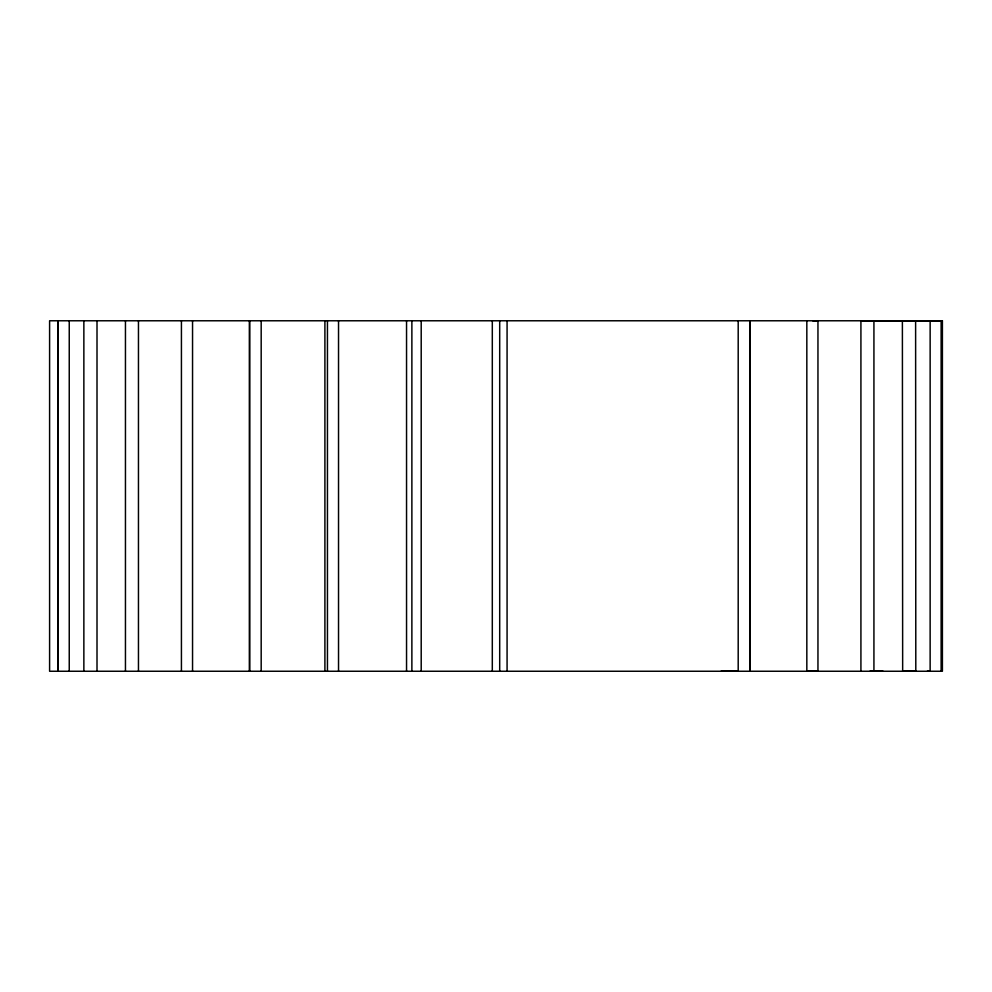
<?xml version="1.0" encoding="UTF-8"?>
<svg xmlns="http://www.w3.org/2000/svg" width="992" height="992" viewBox="0 0 992 992"><rect width="100%" height="100%" fill="white"/><g stroke="black" fill="none" stroke-linecap="round" stroke-linejoin="round"><path stroke-width="1.49" d="M69.242 671.249L69.242 320.776M97.005 671.249L97.005 320.776M138.458 671.249L138.458 320.776M492.305 671.249L492.305 320.776M738.197 320.776L738.197 671.249L721.048 671.249M806.831 320.776L806.831 671.249L817.259 671.249L815.808 671.249M860.92 671.249L860.92 320.776M942.4 320.776L49.6 320.776L49.6 671.249L942.4 671.249L942.4 320.776L930.149 320.763L930.136 671.249L927.309 671.249M908.126 320.751L932.071 320.776M883.091 320.776L915.616 320.751L915.802 671.249L908.312 671.249M860.932 320.776L883.091 320.763M812.733 320.776L817.272 320.776M915.616 320.751L902.385 320.776L902.658 671.249L915.802 671.249M927.309 320.776L930.136 320.776M869.922 671.249L883.091 671.249M941.135 320.776L941.135 671.249M873.927 320.776L873.927 671.249M817.954 320.776L817.954 671.249M749.927 320.776L749.927 671.249M749.741 320.776L749.741 671.249M507.073 320.776L507.073 671.249M499.695 320.776L499.695 671.249M421.203 320.776L421.203 671.249M411.878 320.776L411.878 671.249M406.546 320.776L406.546 671.249M338.532 320.776L338.532 671.249M327.447 320.776L327.447 671.249M324.905 320.776L324.905 671.249M261.181 320.776L261.181 671.249M249.637 320.776L249.637 671.249M249.451 320.776L249.451 671.249M192.547 320.776L192.547 671.249M181.424 320.776L181.424 671.249M125.451 320.776L125.451 671.249M83.861 320.776L83.861 671.249M58.243 320.776L58.243 671.249M57.945 320.776L57.945 671.249"/></g></svg>
